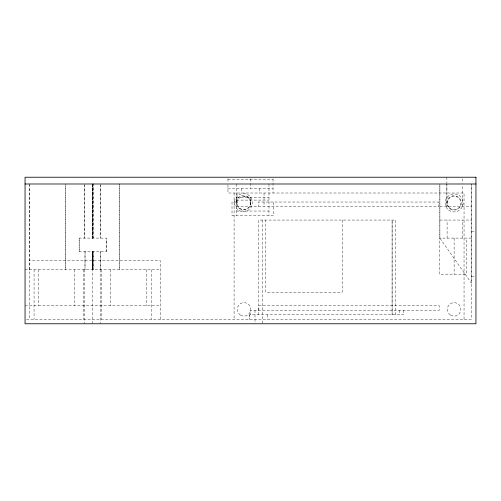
<?xml version="1.0" encoding="UTF-8"?>
<svg xmlns="http://www.w3.org/2000/svg" width="501" height="501" viewBox="0 0 501 501"><rect width="100%" height="100%" fill="white"/><g stroke="black" fill="none" stroke-linecap="round" stroke-linejoin="round"><path stroke-width="0.38" stroke-dasharray="2.5 1.88" d="M29.559 269.663L29.559 184.775M65.631 183.992L65.631 269.663L65.631 184.769M79.158 251.627L79.158 238.1L106.212 238.1L106.212 251.627L79.158 251.627L79.158 238.1M92.378 238.1L92.378 183.992M92.685 269.663L92.666 251.627L92.685 323.771M92.91 269.663L92.923 251.627M92.91 238.1L92.91 183.992M93.136 238.1L93.136 183.992M106.212 251.627L106.212 238.1M160.32 319.262L160.32 260.645L29.559 260.645M26.553 319.262L471.441 319.262L471.441 183.992L471.441 283.19L439.878 238.1L439.878 184.763M447.105 238.1L447.092 220.064M462.423 238.1L462.423 220.064M462.648 206.537L462.648 184.769M236.284 201.953L236.697 200.112M227.955 179.483L273.045 179.483M227.955 188.501L273.045 188.501M236.522 197.519L268.987 197.519M236.522 200.093L268.987 200.093M236.522 202.028L232.013 202.028L232.013 215.555L273.496 215.555L273.496 202.028M236.522 206.537L438.682 206.537L438.682 202.028L258.322 202.028L258.322 206.537M439.878 206.537L471.441 206.537M236.522 211.046L268.987 211.046M439.878 220.064L471.441 220.064M471.441 231.337L475.198 231.337M471.441 238.1L439.245 238.1L439.245 274.172L466.299 274.172L466.299 238.1M25.05 269.663L160.32 269.663M471.441 276.427L475.198 276.427M25.05 305.735L160.32 305.735M243.68 196.173L245.44 196.323M247.632 196.711L249.016 197.989M464.045 319.262L464.045 193.01L227.955 193.01L227.955 183.241M462.648 178.732L462.648 183.241M454.125 238.1L454.125 274.172M446.867 177.229L446.867 183.241M439.878 183.992L439.878 238.1M403.806 310.244L403.806 314.753L249.598 314.753L249.598 319.262M399.297 310.244L399.284 314.753M395.734 314.753L395.734 220.064L258.616 220.064L258.616 314.753M342.302 220.064L342.302 292.208L265.649 292.208L265.649 220.064M273.045 178.732L273.045 193.01M268.987 183.992L268.987 215.555M267.584 314.753L267.634 319.262M264.027 193.01L264.027 206.537M262.223 220.064L262.223 323.771M259.518 188.501L259.518 193.01M258.885 310.244L258.885 305.735L439.245 305.735L439.245 310.244L250.5 310.244L250.5 314.753M255.009 310.244L255.009 323.771M250.5 178.732L250.5 182.489M250.5 183.241L250.5 188.501M250.5 197.519L250.5 206.537M249.648 314.753L249.648 319.262M241.482 188.501L241.482 193.01M236.973 193.01L236.973 206.537M236.522 183.992L236.522 215.555M234.086 193.01L234.086 319.262M227.955 178.732L227.955 182.489M151.302 269.663L151.302 319.262M146.793 269.663L146.793 305.735M110.721 269.663L110.721 305.735M101.703 269.663L101.703 319.262M100.576 269.663L100.576 323.771M92.992 183.992L92.992 238.1M92.46 183.992L92.46 238.1M92.46 251.627L92.447 269.663M92.234 183.992L92.234 238.1M84.794 269.663L84.794 323.771M83.667 269.663L83.667 319.262M74.649 269.663L74.649 305.735M38.577 269.663L38.577 305.735M34.068 269.663L34.068 319.262M29.559 183.992L29.559 319.262M84.794 184.763L84.794 238.1L84.794 184.763M85.001 251.627L85.001 269.663L85.038 251.627M92.647 183.992L92.647 238.1L92.723 183.992M93.136 251.627L93.136 269.663L93.148 251.627M100.332 251.627L100.332 269.663L100.369 251.627M100.576 184.763L100.576 238.1L100.576 184.763M119.739 183.992L119.739 269.663L119.739 183.992M446.873 183.992L446.898 206.537L446.898 183.992M250.763 202.604L250.613 204.364A6.764 6.764 0 0 1 244.331 209.687L242.572 209.537A6.764 6.764 0 0 1 237.299 202.078A6.764 6.764 0 0 1 244.269 196.173A6.764 6.764 0 0 1 250.763 202.604M392.108 314.753L392.108 220.064L392.083 314.753M92.234 269.663L92.234 251.627L92.222 269.663M450.512 209.174A7.214 7.214 0 0 0 461.34 202.936A7.214 7.214 0 0 0 450.524 196.68A7.214 7.214 0 0 0 450.512 209.174M239.309 208.497A7.214 7.214 0 0 0 250.657 203.256A7.214 7.214 0 0 0 240.442 196.054A7.214 7.214 0 0 0 239.309 208.497M448.727 210.157A9.018 9.018 0 0 0 463.081 203.995A9.018 9.018 0 0 0 450.568 194.645A9.018 9.018 0 0 0 448.727 210.157M238.964 210.414A9.018 9.018 0 0 0 252.491 202.604A9.018 9.018 0 0 0 238.964 194.795A9.018 9.018 0 0 0 238.964 210.414M240.624 315.198A6.764 6.764 0 0 0 250.769 309.342A6.764 6.764 0 0 0 240.624 303.487A6.764 6.764 0 0 0 240.624 315.198M450.643 315.142A6.764 6.764 0 0 0 460.889 309.455A6.764 6.764 0 0 0 450.844 303.431A6.764 6.764 0 0 0 450.643 315.142M449.391 207.758A6.764 6.764 0 0 0 460.676 204.615A6.764 6.764 0 0 0 452.309 196.417A6.764 6.764 0 0 0 449.391 207.758"/><path stroke-width="0.75" d="M25.05 183.992L475.95 183.992M475.95 177.229L25.05 177.229L25.05 323.771L475.95 323.771L475.95 177.229"/></g></svg>
